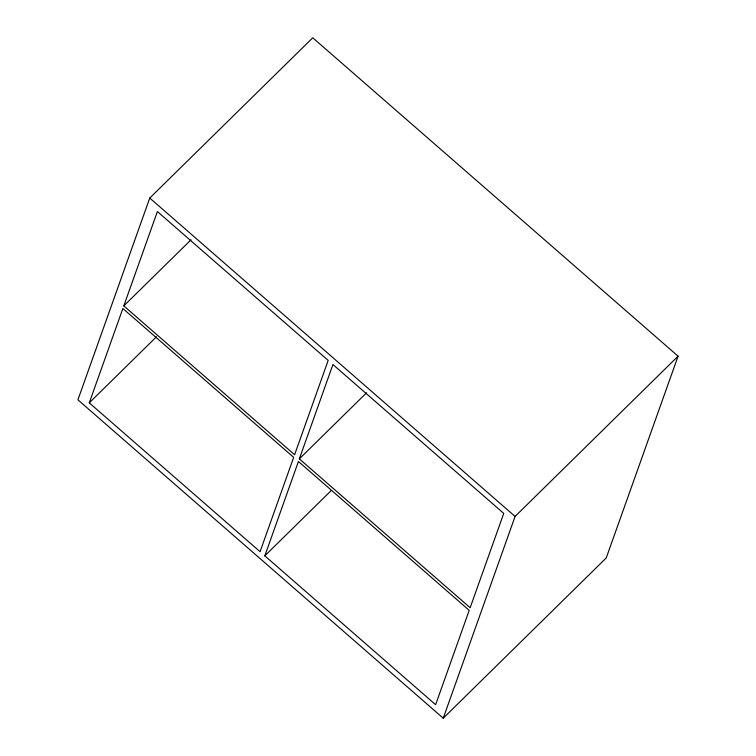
<?xml version="1.0" encoding="UTF-8"?>
<svg xmlns="http://www.w3.org/2000/svg" width="756" height="756" viewBox="0 0 756 756"><rect width="100%" height="100%" fill="white"/><g stroke="black" fill="none" stroke-linecap="round" stroke-linejoin="round"><path stroke-width="1.13" d="M149.764 198.053L77.915 399.82L443.243 718.2L606.236 557.947L678.085 356.18L312.757 37.8L149.764 198.053L515.091 516.424L443.243 718.2M89.274 402.853L122.869 308.514L293.668 457.371L260.073 551.7L89.274 402.853L156.483 336.77M123.795 305.896L157.39 211.557L328.189 360.414L294.604 454.743L123.795 305.896L191.013 239.813M264.817 555.84L298.412 461.5L469.211 610.357L435.626 704.687L264.817 555.84L331.194 490.578M299.348 458.883L332.933 364.543L503.742 513.4L470.147 607.73L299.348 458.883L366.556 392.799M515.091 516.424L678.085 356.18"/></g></svg>
